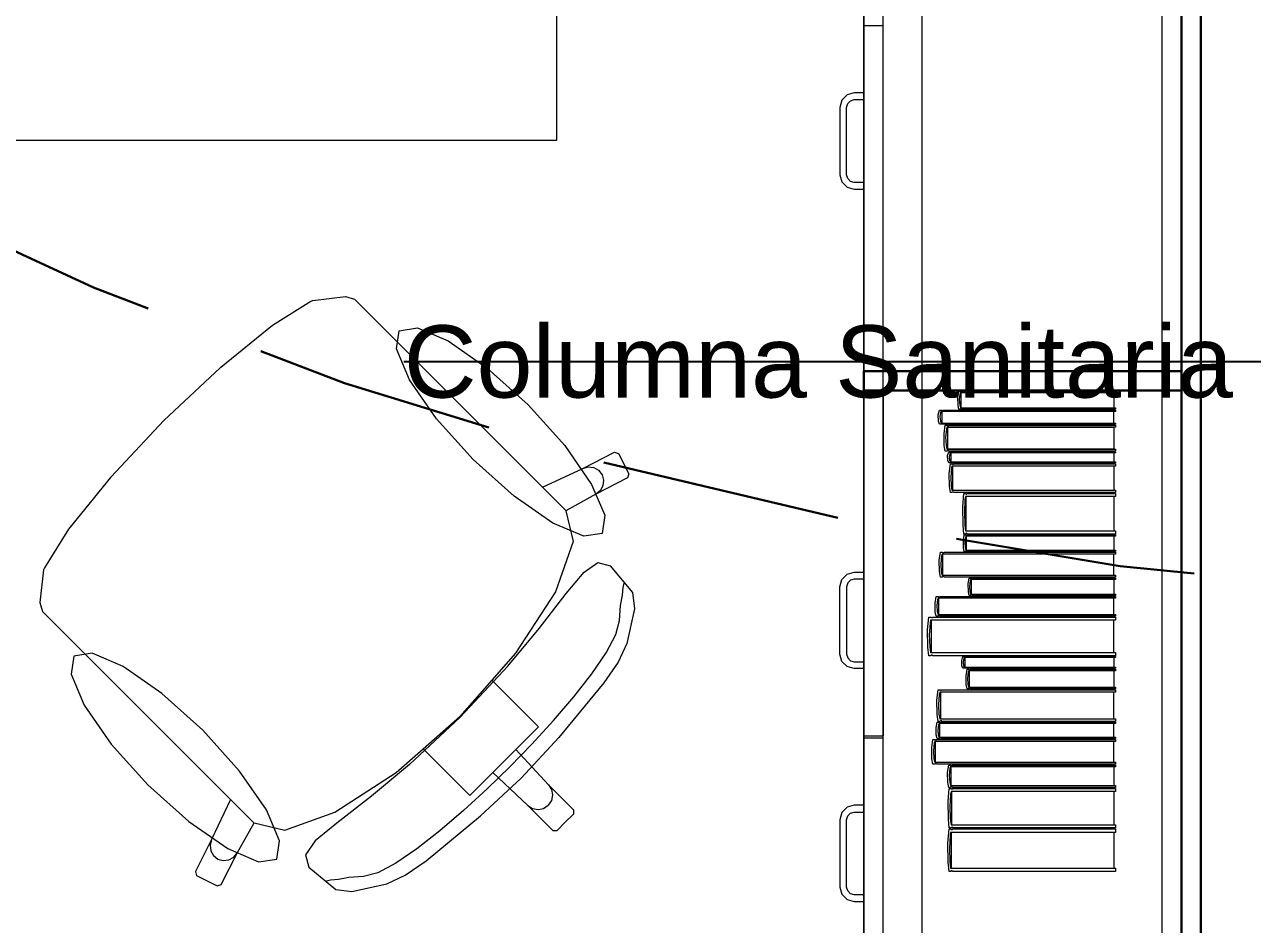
# Model space of a CAD drawing. Header units: inches. Extents: x -19 to 5698, y -728 to 92.
# Drawn here: x 227.423 to 228.699, y 38.411 to 39.345 of the extents above; entities that cross this region are included whole.
import ezdxf

# ---------------------------------------------------------------- set-up
doc = ezdxf.new("R2010")
doc.units = ezdxf.units.IN
doc.header["$MEASUREMENT"] = 0
doc.set_wipeout_variables(frame=1)
doc.linetypes.add('HIDDEN', pattern=[0.375, 0.25, -0.125])
doc.linetypes.add('Wipeout_Contour', pattern=[1, 0, -1])
doc.layers.get('0').update_dxf_attribs({"color": 61})
doc.layers.add('00 conduct tomacorr', color=120, linetype='HIDDEN', lineweight=30)
doc.layers.add('Interior - Mobiliario', color=7, linetype='Continuous')
doc.layers.add('Notas - Etiquetas', color=7, linetype='Continuous')
doc.styles.add('Estilo_Generado_4', font='swisse.ttf')
doc.dimstyles.new('Estilo_Generado__8', dxfattribs={"dimtxt": 0.18, "dimasz": 0.0912, "dimexe": 0.18, "dimexo": 0.0625, "dimgap": 0, "dimtad": 0, "dimtih": 1, "dimtoh": 1, "dimdec": 4, "dimzin": 0, "dimdsep": 46, "dimcen": 0.09, "dimadec": 0, "dimazin": 0, "dimtfac": 1, "dimtdec": 4, "dimtmove": 0, "dimatfit": 3, "dimldrblk": 'ARROWHEAD_5', "dimfxl": 1, "dimtolj": 1, "dimtzin": 0, "dimarcsym": 0})

# ---------------------------------------------------------------- blocks, each defined once
blk = doc.blocks.new('ARROWHEAD_5')
at = {"linetype": 'Continuous', "lineweight": 0}
blk.add_hatch(color=0, dxfattribs=at).paths.add_polyline_path([(-1, 0.2679), (0, 0), (-1, -0.2679)])
at = {"color": 0, "linetype": 'Continuous', "lineweight": 0}
blk.add_line((0, 0), (-1, 0), dxfattribs=at)

msp = doc.modelspace()

# ---------------------------------------------------------------- linework, layer by layer
at = {"layer": 'Interior - Mobiliario', "color": 175, "linetype": 'Continuous', "lineweight": 13}
for p, q in [((228.315, 38.2455), (228.315, 39.7055)), ((228.625, 39.7055), (228.625, 38.2455)), ((228.295, 39.3445), (228.315, 39.3445)), ((228.272, 39.267), (228.27, 39.2595)), ((228.2775, 39.2725), (228.272, 39.267)), ((228.285, 39.2745), (228.2775, 39.2725)), ((228.2781, 39.2635), (228.281, 39.2664)), ((228.281, 39.2664), (228.285, 39.2675)), ((228.295, 39.2745), (228.285, 39.2745)), ((228.285, 39.2675), (228.295, 39.2675)), ((228.295, 39.2675), (228.295, 39.2745)), ((228.27, 39.2595), (228.27, 39.1895)), ((228.277, 39.2595), (228.2781, 39.2635)), ((228.277, 39.1895), (228.277, 39.2595)), ((228.27, 39.1895), (228.272, 39.182)), ((228.2781, 39.1855), (228.277, 39.1895)), ((228.272, 39.182), (228.2775, 39.1765)), ((228.2775, 39.1765), (228.285, 39.1745)), ((228.281, 39.1826), (228.2781, 39.1855)), ((228.285, 39.1815), (228.281, 39.1826)), ((228.295, 39.1815), (228.285, 39.1815)), ((228.295, 39.1745), (228.295, 39.1815)), ((228.285, 39.1745), (228.295, 39.1745)), ((227.7224, 39.059), (227.7563, 39.063)), ((227.7563, 39.063), (227.7656, 39.0601)), ((227.6803, 39.0332), (227.7203, 39.0581)), ((227.7203, 39.0581), (227.7224, 39.059)), ((227.7656, 39.0601), (227.7876, 39.0382)), ((227.7876, 39.0382), (227.8131, 39.0127)), ((227.6266, 38.9896), (227.6803, 39.0332)), ((227.8131, 39.0127), (227.961, 38.8648)), ((227.5674, 38.9341), (227.6258, 38.9889)), ((227.6258, 38.9889), (227.6266, 38.9896)), ((228.3928, 38.9499), (228.3926, 38.9583)), ((228.3937, 38.9459), (228.3928, 38.9499)), ((228.3954, 38.9459), (228.3937, 38.9459)), ((228.3941, 38.9559), (228.3946, 38.9501)), ((228.3946, 38.9501), (228.3953, 38.9473)), ((228.3953, 38.9473), (228.5564, 38.9473)), ((228.3955, 38.9459), (228.3954, 38.9459)), ((228.3957, 38.946), (228.3955, 38.9459)), ((228.396, 38.9461), (228.3957, 38.946)), ((228.3962, 38.9462), (228.396, 38.9461)), ((228.3964, 38.9462), (228.3962, 38.9462)), ((228.3967, 38.9461), (228.3964, 38.9462)), ((228.3969, 38.9461), (228.3967, 38.9461)), ((228.3971, 38.946), (228.3969, 38.9461)), ((228.3972, 38.9459), (228.3971, 38.946)), ((228.5564, 38.9459), (228.3972, 38.9459)), ((228.5564, 38.9473), (228.5564, 38.9459)), ((227.5674, 38.9341), (227.5126, 38.8758)), ((228.3722, 38.94), (228.3734, 38.9449)), ((228.3724, 38.9335), (228.3722, 38.94)), ((228.3734, 38.9303), (228.3724, 38.9335)), ((228.3734, 38.9449), (228.3754, 38.9449)), ((228.3747, 38.9426), (228.374, 38.9381)), ((228.374, 38.9381), (228.3744, 38.9337)), ((228.3744, 38.9337), (228.3753, 38.9315)), ((228.3753, 38.9437), (228.3747, 38.9426)), ((228.5564, 38.9437), (228.3753, 38.9437)), ((228.3754, 38.9449), (228.3756, 38.9448)), ((228.3756, 38.9448), (228.3758, 38.9447)), ((228.3758, 38.9447), (228.3761, 38.9446)), ((228.3761, 38.9446), (228.3763, 38.9446)), ((228.3762, 38.9315), (228.3762, 38.9437)), ((228.3763, 38.9446), (228.3766, 38.9446)), ((228.3766, 38.9446), (228.3769, 38.9446)), ((228.3769, 38.9446), (228.3771, 38.9447)), ((228.3771, 38.9447), (228.3773, 38.9448)), ((228.3773, 38.9448), (228.3774, 38.9449)), ((228.3774, 38.9449), (228.5564, 38.9449)), ((228.5545, 38.9437), (228.5545, 38.9315)), ((228.5564, 38.9449), (228.5564, 38.9437)), ((228.3754, 38.9303), (228.3734, 38.9303)), ((228.3753, 38.9315), (228.5564, 38.9315)), ((228.3755, 38.9304), (228.3754, 38.9303)), ((228.3758, 38.9305), (228.3755, 38.9304)), ((228.376, 38.9305), (228.3758, 38.9305)), ((228.3763, 38.9306), (228.376, 38.9305)), ((228.3765, 38.9306), (228.3763, 38.9306)), ((228.3768, 38.9305), (228.3765, 38.9306)), ((228.3771, 38.9305), (228.3768, 38.9305)), ((228.3773, 38.9304), (228.3771, 38.9305)), ((228.3774, 38.9303), (228.3773, 38.9304)), ((228.5564, 38.9303), (228.3774, 38.9303)), ((228.3783, 38.9204), (228.3794, 38.9293)), ((228.3785, 38.9083), (228.3783, 38.9204)), ((228.3794, 38.9293), (228.3814, 38.9293)), ((228.3807, 38.9251), (228.3799, 38.9169)), ((228.3812, 38.9272), (228.3807, 38.9251)), ((228.5564, 38.9272), (228.3812, 38.9272)), ((228.3814, 38.9293), (228.3815, 38.9292)), ((228.3815, 38.9292), (228.3817, 38.929)), ((228.3817, 38.929), (228.382, 38.9289)), ((228.382, 38.9289), (228.3822, 38.9289)), ((228.3821, 38.9046), (228.3821, 38.9272)), ((228.3821, 38.9272), (228.5546, 38.9272)), ((228.3822, 38.9289), (228.3825, 38.9289)), ((228.3825, 38.9289), (228.3828, 38.929)), ((228.3828, 38.929), (228.383, 38.9291)), ((228.383, 38.9291), (228.3832, 38.9292)), ((228.3832, 38.9292), (228.3833, 38.9293)), ((228.3833, 38.9293), (228.5564, 38.9293)), ((228.5546, 38.9272), (228.5546, 38.9046)), ((228.5564, 38.9315), (228.5564, 38.9303)), ((228.5564, 38.9293), (228.5564, 38.9272)), ((228.3794, 38.9024), (228.3785, 38.9083)), ((228.3799, 38.9169), (228.3804, 38.9086)), ((228.3804, 38.9086), (228.3812, 38.9046)), ((228.0027, 38.8844), (228.0358, 38.9014)), ((228.0358, 38.9014), (228.0399, 38.9001)), ((228.0399, 38.9001), (228.0507, 38.8787)), ((228.3814, 38.9024), (228.3794, 38.9024)), ((228.3812, 38.9046), (228.5564, 38.9046)), ((228.3815, 38.9025), (228.3814, 38.9024)), ((228.3817, 38.9027), (228.3815, 38.9025)), ((228.3819, 38.9028), (228.3817, 38.9027)), ((228.3822, 38.9028), (228.3819, 38.9028)), ((228.3819, 38.8977), (228.3831, 38.9014)), ((228.3821, 38.8927), (228.3819, 38.8977)), ((228.5546, 38.9046), (228.3821, 38.9046)), ((228.3824, 38.9029), (228.3822, 38.9028)), ((228.3827, 38.9028), (228.3824, 38.9029)), ((228.3829, 38.9027), (228.3827, 38.9028)), ((228.3832, 38.9025), (228.3829, 38.9027)), ((228.3831, 38.9014), (228.385, 38.9014)), ((228.3833, 38.9024), (228.3832, 38.9025)), ((228.5564, 38.9024), (228.3833, 38.9024)), ((228.3843, 38.8997), (228.3836, 38.8963)), ((228.3836, 38.8963), (228.384, 38.8928)), ((228.3848, 38.9005), (228.3843, 38.8997)), ((228.5564, 38.9005), (228.3848, 38.9005)), ((228.385, 38.9014), (228.3851, 38.9013)), ((228.3851, 38.9013), (228.3853, 38.9013)), ((228.3853, 38.9013), (228.3856, 38.9012)), ((228.3856, 38.9012), (228.3858, 38.9012)), ((228.3857, 38.8912), (228.3857, 38.9005)), ((228.3858, 38.9012), (228.3861, 38.9012)), ((228.3861, 38.9012), (228.3863, 38.9012)), ((228.3863, 38.9012), (228.3866, 38.9013)), ((228.3866, 38.9013), (228.3868, 38.9014)), ((228.3868, 38.9014), (228.3869, 38.9014)), ((228.3869, 38.9014), (228.5564, 38.9014)), ((228.5546, 38.9005), (228.5546, 38.8912)), ((228.5564, 38.9046), (228.5564, 38.9024)), ((228.5564, 38.9014), (228.5564, 38.9005)), ((227.961, 38.8648), (228.0027, 38.8844)), ((228.0027, 38.8844), (228.0084, 38.886)), ((228.0084, 38.886), (228.0142, 38.8853)), ((228.0142, 38.8853), (228.0193, 38.8825)), ((228.0193, 38.8825), (228.0229, 38.8779)), ((228.3831, 38.8903), (228.3821, 38.8927)), ((228.385, 38.8903), (228.3831, 38.8903)), ((228.3836, 38.8793), (228.3848, 38.8893)), ((228.384, 38.8928), (228.3848, 38.8912)), ((228.3848, 38.8912), (228.5564, 38.8912)), ((228.3848, 38.8893), (228.3866, 38.8893)), ((228.3851, 38.8903), (228.385, 38.8903)), ((228.3853, 38.8904), (228.3851, 38.8903)), ((228.3855, 38.8904), (228.3853, 38.8904)), ((228.386, 38.8846), (228.3853, 38.8755)), ((228.3858, 38.8905), (228.3855, 38.8904)), ((228.386, 38.8905), (228.3858, 38.8905)), ((228.3863, 38.8905), (228.386, 38.8905)), ((228.3865, 38.8869), (228.386, 38.8846)), ((228.3865, 38.8904), (228.3863, 38.8905)), ((228.3867, 38.8903), (228.3865, 38.8904)), ((228.5564, 38.8869), (228.3865, 38.8869)), ((228.3866, 38.8893), (228.3868, 38.8891)), ((228.3869, 38.8903), (228.3867, 38.8903)), ((228.3868, 38.8891), (228.387, 38.889)), ((228.5564, 38.8903), (228.3869, 38.8903)), ((228.387, 38.889), (228.3872, 38.8888)), ((228.3872, 38.8888), (228.3875, 38.8888)), ((228.3873, 38.8618), (228.3873, 38.8869)), ((228.3875, 38.8888), (228.3877, 38.8888)), ((228.3877, 38.8888), (228.388, 38.8889)), ((228.388, 38.8889), (228.3882, 38.889)), ((228.3882, 38.889), (228.3884, 38.8892)), ((228.3884, 38.8892), (228.3885, 38.8893)), ((228.3885, 38.8893), (228.5564, 38.8893)), ((228.5546, 38.8869), (228.5546, 38.8618)), ((228.5564, 38.8912), (228.5564, 38.8903)), ((228.5564, 38.8893), (228.5564, 38.8869)), ((227.5119, 38.8749), (227.4683, 38.8213)), ((227.5126, 38.8758), (227.5119, 38.8749)), ((228.0493, 38.8746), (228.0162, 38.8577)), ((228.0229, 38.8779), (228.0245, 38.8723)), ((228.0245, 38.8723), (228.0238, 38.8664)), ((228.0507, 38.8787), (228.0493, 38.8746)), ((228.3838, 38.866), (228.3836, 38.8793)), ((228.3853, 38.8755), (228.3857, 38.8663)), ((227.9852, 38.8406), (227.961, 38.8648)), ((228.0162, 38.8577), (227.9852, 38.8404)), ((228.0209, 38.8613), (228.0162, 38.8577)), ((228.0238, 38.8664), (228.0209, 38.8613)), ((228.3848, 38.8595), (228.3838, 38.866)), ((228.3866, 38.8595), (228.3848, 38.8595)), ((228.3857, 38.8663), (228.3865, 38.8618)), ((228.3865, 38.8618), (228.5564, 38.8618)), ((228.3867, 38.8596), (228.3866, 38.8595)), ((228.3869, 38.8598), (228.3867, 38.8596)), ((228.3872, 38.8599), (228.3869, 38.8598)), ((228.3874, 38.8599), (228.3872, 38.8599)), ((228.3877, 38.86), (228.3874, 38.8599)), ((228.3879, 38.8599), (228.3877, 38.86)), ((228.3882, 38.8598), (228.3879, 38.8599)), ((228.3884, 38.8596), (228.3882, 38.8598)), ((228.3885, 38.8595), (228.3884, 38.8596)), ((228.5564, 38.8595), (228.3885, 38.8595)), ((228.3979, 38.8444), (228.3989, 38.8585)), ((228.3989, 38.8585), (228.4006, 38.8585)), ((228.4006, 38.8585), (228.4008, 38.8582)), ((228.4008, 38.8582), (228.401, 38.858)), ((228.401, 38.858), (228.4012, 38.8578)), ((228.4012, 38.8578), (228.4014, 38.8577)), ((228.4014, 38.8577), (228.4016, 38.8578)), ((228.4016, 38.8578), (228.4019, 38.8579)), ((228.4019, 38.8579), (228.4021, 38.858)), ((228.4021, 38.858), (228.4023, 38.8583)), ((228.4023, 38.8583), (228.4024, 38.8585)), ((228.4024, 38.8585), (228.5564, 38.8585)), ((228.5564, 38.8618), (228.5564, 38.8595)), ((228.5564, 38.8585), (228.5564, 38.8551)), ((228.3981, 38.8255), (228.3979, 38.8444)), ((228.4, 38.8519), (228.3994, 38.8389)), ((228.4005, 38.8551), (228.4, 38.8519)), ((228.5564, 38.8551), (228.4005, 38.8551)), ((228.4013, 38.8196), (228.4013, 38.8551)), ((228.5548, 38.8551), (228.5548, 38.8196)), ((227.9852, 38.8406), (227.9852, 38.8404)), ((227.9852, 38.8404), (227.9927, 38.8084)), ((228.3994, 38.8389), (228.3998, 38.826)), ((227.4683, 38.8213), (227.4434, 38.7812)), ((228.3989, 38.8163), (228.3981, 38.8255)), ((228.3998, 38.826), (228.4005, 38.8196)), ((228.4005, 38.8196), (228.5564, 38.8196)), ((228.5564, 38.8196), (228.5564, 38.8163)), ((227.9927, 38.8084), (227.9743, 38.7564)), ((228.3983, 38.8096), (228.3993, 38.8153)), ((228.3984, 38.802), (228.3983, 38.8096)), ((228.4006, 38.8163), (228.3989, 38.8163)), ((228.3993, 38.8153), (228.401, 38.8153)), ((228.4004, 38.8126), (228.3998, 38.8074)), ((228.3998, 38.8074), (228.4002, 38.8022)), ((228.4009, 38.8139), (228.4004, 38.8126)), ((228.4007, 38.8164), (228.4006, 38.8163)), ((228.4009, 38.8167), (228.4007, 38.8164)), ((228.4011, 38.8169), (228.4009, 38.8167)), ((228.5564, 38.8139), (228.4009, 38.8139)), ((228.401, 38.8153), (228.4011, 38.8152)), ((228.4014, 38.817), (228.4011, 38.8169)), ((228.4011, 38.8152), (228.4013, 38.8151)), ((228.4013, 38.8151), (228.4016, 38.815)), ((228.4016, 38.817), (228.4014, 38.817)), ((228.4018, 38.8169), (228.4016, 38.817)), ((228.4016, 38.815), (228.4018, 38.815)), ((228.4017, 38.7996), (228.4017, 38.8139)), ((228.402, 38.8167), (228.4018, 38.8169)), ((228.4018, 38.815), (228.402, 38.815)), ((228.4022, 38.8165), (228.402, 38.8167)), ((228.402, 38.815), (228.4023, 38.815)), ((228.4024, 38.8163), (228.4022, 38.8165)), ((228.4023, 38.815), (228.4025, 38.8151)), ((228.5564, 38.8163), (228.4024, 38.8163)), ((228.4025, 38.8151), (228.4027, 38.8152)), ((228.4027, 38.8152), (228.4028, 38.8153)), ((228.4028, 38.8153), (228.5564, 38.8153)), ((228.5548, 38.8139), (228.5548, 38.7996)), ((228.5564, 38.8153), (228.5564, 38.8139)), ((228.3732, 38.7887), (228.3744, 38.7973)), ((228.3744, 38.7973), (228.3764, 38.7973)), ((228.3757, 38.7933), (228.3749, 38.7854)), ((228.3762, 38.7952), (228.3757, 38.7933)), ((228.5564, 38.7952), (228.3762, 38.7952)), ((228.3764, 38.7973), (228.3765, 38.7971)), ((228.3765, 38.7971), (228.3767, 38.797)), ((228.3767, 38.797), (228.377, 38.7969)), ((228.377, 38.7969), (228.3773, 38.7969)), ((228.3771, 38.7737), (228.3771, 38.7952)), ((228.3773, 38.7969), (228.3775, 38.7969)), ((228.3775, 38.7969), (228.3778, 38.7969)), ((228.3778, 38.7969), (228.378, 38.797)), ((228.378, 38.797), (228.3783, 38.7972)), ((228.3783, 38.7972), (228.3784, 38.7973)), ((228.3784, 38.7973), (228.5564, 38.7973)), ((228.3993, 38.7983), (228.3984, 38.802)), ((228.401, 38.7983), (228.3993, 38.7983)), ((228.4002, 38.8022), (228.4009, 38.7996)), ((228.4009, 38.7996), (228.5564, 38.7996)), ((228.4011, 38.7983), (228.401, 38.7983)), ((228.4013, 38.7984), (228.4011, 38.7983)), ((228.4015, 38.7985), (228.4013, 38.7984)), ((228.4017, 38.7986), (228.4015, 38.7985)), ((228.402, 38.7986), (228.4017, 38.7986)), ((228.4022, 38.7985), (228.402, 38.7986)), ((228.4024, 38.7985), (228.4022, 38.7985)), ((228.4026, 38.7984), (228.4024, 38.7985)), ((228.4028, 38.7983), (228.4026, 38.7984)), ((228.5564, 38.7983), (228.4028, 38.7983)), ((228.5545, 38.7952), (228.5545, 38.7737)), ((228.5564, 38.7996), (228.5564, 38.7983)), ((228.5564, 38.7973), (228.5564, 38.7952)), ((227.4434, 38.7812), (227.4425, 38.7791)), ((228.0041, 38.7767), (228.0184, 38.7867)), ((228.0184, 38.7867), (228.0313, 38.7833)), ((228.0313, 38.7833), (228.0545, 38.7554)), ((228.3734, 38.7773), (228.3732, 38.7887)), ((228.3749, 38.7854), (228.3754, 38.7775)), ((227.4425, 38.7791), (227.4385, 38.7452)), ((227.9855, 38.7544), (228.0041, 38.7767)), ((228.27, 38.7615), (228.272, 38.769)), ((228.272, 38.769), (228.2775, 38.7745)), ((228.2775, 38.7745), (228.285, 38.7765)), ((228.281, 38.7684), (228.2781, 38.7655)), ((228.285, 38.7695), (228.281, 38.7684)), ((228.285, 38.7765), (228.295, 38.7765)), ((228.295, 38.7695), (228.285, 38.7695)), ((228.295, 38.7765), (228.295, 38.7695)), ((228.3744, 38.7716), (228.3734, 38.7773)), ((228.3764, 38.7716), (228.3744, 38.7716)), ((228.3754, 38.7775), (228.3762, 38.7737)), ((228.3762, 38.7737), (228.5564, 38.7737)), ((228.3765, 38.7717), (228.3764, 38.7716)), ((228.3767, 38.7719), (228.3765, 38.7717)), ((228.3769, 38.772), (228.3767, 38.7719)), ((228.3772, 38.772), (228.3769, 38.772)), ((228.3775, 38.7721), (228.3772, 38.772)), ((228.3777, 38.772), (228.3775, 38.7721)), ((228.378, 38.7719), (228.3777, 38.772)), ((228.3782, 38.7718), (228.378, 38.7719)), ((228.3784, 38.7716), (228.3782, 38.7718)), ((228.5564, 38.7716), (228.3784, 38.7716)), ((228.4034, 38.7646), (228.4044, 38.7706)), ((228.4044, 38.7706), (228.4061, 38.7706)), ((228.4055, 38.7678), (228.4048, 38.7622)), ((228.4059, 38.7692), (228.4055, 38.7678)), ((228.5564, 38.7692), (228.4059, 38.7692)), ((228.4061, 38.7706), (228.4062, 38.7705)), ((228.4062, 38.7705), (228.4064, 38.7704)), ((228.4064, 38.7704), (228.4066, 38.7704)), ((228.4066, 38.7704), (228.4068, 38.7703)), ((228.4067, 38.7539), (228.4067, 38.7692)), ((228.4068, 38.7703), (228.407, 38.7703)), ((228.407, 38.7703), (228.4073, 38.7704)), ((228.4073, 38.7704), (228.4075, 38.7704)), ((228.4075, 38.7704), (228.4077, 38.7706)), ((228.4077, 38.7706), (228.4077, 38.7706)), ((228.4077, 38.7706), (228.5564, 38.7706)), ((228.5548, 38.7692), (228.5548, 38.7539)), ((228.5564, 38.7737), (228.5564, 38.7716)), ((228.5564, 38.7706), (228.5564, 38.7692)), ((227.9743, 38.7564), (227.933, 38.6926)), ((227.9576, 38.7182), (227.9855, 38.7544)), ((228.0441, 38.7527), (228.0449, 38.7607)), ((228.0449, 38.7607), (228.0457, 38.7652)), ((228.0545, 38.7554), (228.0564, 38.7387)), ((228.27, 38.6915), (228.27, 38.7615)), ((228.2781, 38.7655), (228.277, 38.7615)), ((228.277, 38.7615), (228.277, 38.6915)), ((228.4036, 38.7564), (228.4034, 38.7646)), ((228.4044, 38.7524), (228.4036, 38.7564)), ((228.4048, 38.7622), (228.4052, 38.7566)), ((228.4052, 38.7566), (228.4059, 38.7539)), ((228.4059, 38.7539), (228.5564, 38.7539)), ((228.5564, 38.7539), (228.5564, 38.7524)), ((227.4385, 38.7452), (227.4414, 38.7359)), ((228.0409, 38.7265), (228.0421, 38.7419)), ((228.0421, 38.7419), (228.0441, 38.7527)), ((228.3689, 38.7446), (228.3701, 38.7514)), ((228.3691, 38.7355), (228.3689, 38.7446)), ((228.3701, 38.7514), (228.3721, 38.7514)), ((228.3714, 38.7482), (228.3707, 38.742)), ((228.3707, 38.742), (228.3711, 38.7357)), ((228.372, 38.7498), (228.3714, 38.7482)), ((228.5564, 38.7498), (228.372, 38.7498)), ((228.3721, 38.7514), (228.3723, 38.7513)), ((228.3723, 38.7513), (228.3725, 38.7512)), ((228.3725, 38.7512), (228.3728, 38.7511)), ((228.3728, 38.7511), (228.3731, 38.7511)), ((228.3729, 38.7326), (228.3729, 38.7498)), ((228.3731, 38.7511), (228.3733, 38.7511)), ((228.3733, 38.7511), (228.3736, 38.7511)), ((228.3736, 38.7511), (228.3739, 38.7512)), ((228.3739, 38.7512), (228.3741, 38.7514)), ((228.3741, 38.7514), (228.3742, 38.7514)), ((228.3742, 38.7514), (228.5564, 38.7514)), ((228.4061, 38.7524), (228.4044, 38.7524)), ((228.4063, 38.7526), (228.4061, 38.7525)), ((228.4061, 38.7525), (228.4061, 38.7524)), ((228.4065, 38.7527), (228.4063, 38.7526)), ((228.4068, 38.7527), (228.4065, 38.7527)), ((228.407, 38.7527), (228.4068, 38.7527)), ((228.4072, 38.7527), (228.407, 38.7527)), ((228.4074, 38.7526), (228.4072, 38.7527)), ((228.4076, 38.7525), (228.4074, 38.7526)), ((228.4077, 38.7524), (228.4076, 38.7525)), ((228.5564, 38.7524), (228.4077, 38.7524)), ((228.5545, 38.7498), (228.5545, 38.7326)), ((228.5564, 38.7514), (228.5564, 38.7498)), ((227.4414, 38.7359), (227.4633, 38.7139)), ((228.0564, 38.7387), (228.0486, 38.7025)), ((228.361, 38.7166), (228.3624, 38.73)), ((228.3624, 38.73), (228.3645, 38.73)), ((228.3645, 38.73), (228.3646, 38.7298)), ((228.3646, 38.7298), (228.3649, 38.7295)), ((228.3649, 38.7295), (228.3651, 38.7294)), ((228.3651, 38.7294), (228.3654, 38.7293)), ((228.3654, 38.7293), (228.3657, 38.7293)), ((228.3657, 38.7293), (228.366, 38.7294)), ((228.366, 38.7294), (228.3663, 38.7296)), ((228.3663, 38.7296), (228.3665, 38.7298)), ((228.3665, 38.7298), (228.3666, 38.73)), ((228.3666, 38.73), (228.5564, 38.73)), ((228.3701, 38.731), (228.3691, 38.7355)), ((228.3721, 38.731), (228.3701, 38.731)), ((228.3711, 38.7357), (228.372, 38.7326)), ((228.372, 38.7326), (228.5564, 38.7326)), ((228.3722, 38.7311), (228.3721, 38.731)), ((228.3725, 38.7312), (228.3722, 38.7311)), ((228.3727, 38.7313), (228.3725, 38.7312)), ((228.373, 38.7313), (228.3727, 38.7313)), ((228.3733, 38.7313), (228.373, 38.7313)), ((228.3736, 38.7313), (228.3733, 38.7313)), ((228.3738, 38.7312), (228.3736, 38.7313)), ((228.3741, 38.7311), (228.3738, 38.7312)), ((228.3742, 38.731), (228.3741, 38.7311)), ((228.5564, 38.731), (228.3742, 38.731)), ((228.5564, 38.7326), (228.5564, 38.731)), ((228.5564, 38.73), (228.5564, 38.7268)), ((227.9248, 38.6789), (227.9576, 38.7182)), ((228.037, 38.7118), (228.0409, 38.7265)), ((228.3613, 38.6987), (228.361, 38.7166)), ((228.3637, 38.7237), (228.3629, 38.7115)), ((228.3643, 38.7268), (228.3637, 38.7237)), ((228.5564, 38.7268), (228.3643, 38.7268)), ((228.3653, 38.6931), (228.3653, 38.7268)), ((228.5544, 38.7268), (228.5544, 38.6931)), ((227.4633, 38.7139), (227.4889, 38.6884)), ((228.027, 38.6929), (228.037, 38.7118)), ((228.3629, 38.7115), (228.3634, 38.6991)), ((227.933, 38.6926), (227.9082, 38.6645)), ((228.0122, 38.6711), (228.027, 38.6929)), ((228.0486, 38.7025), (228.0397, 38.6833)), ((228.272, 38.684), (228.27, 38.6915)), ((228.277, 38.6915), (228.2781, 38.6875)), ((228.3624, 38.6899), (228.3613, 38.6987)), ((228.3634, 38.6991), (228.3643, 38.6931)), ((228.3643, 38.6931), (228.5564, 38.6931)), ((228.3646, 38.6901), (228.3645, 38.6899)), ((228.3648, 38.6903), (228.3646, 38.6901)), ((228.3651, 38.6905), (228.3648, 38.6903)), ((228.3654, 38.6906), (228.3651, 38.6905)), ((228.3656, 38.6906), (228.3654, 38.6906)), ((228.3659, 38.6905), (228.3656, 38.6906)), ((228.3662, 38.6904), (228.3659, 38.6905)), ((228.3664, 38.6901), (228.3662, 38.6904)), ((228.3666, 38.6899), (228.3664, 38.6901)), ((228.5564, 38.6931), (228.5564, 38.6899)), ((227.4889, 38.6884), (227.6367, 38.5406)), ((227.8754, 38.6262), (227.9248, 38.6789)), ((228.0397, 38.6833), (228.0248, 38.6616)), ((228.2775, 38.6785), (228.272, 38.684)), ((228.285, 38.6765), (228.2775, 38.6785)), ((228.2781, 38.6875), (228.281, 38.6846)), ((228.281, 38.6846), (228.285, 38.6835)), ((228.285, 38.6835), (228.295, 38.6835)), ((228.295, 38.6835), (228.295, 38.6765)), ((228.3645, 38.6899), (228.3624, 38.6899)), ((228.5564, 38.6899), (228.3666, 38.6899)), ((228.3967, 38.6849), (228.3977, 38.6889)), ((228.3969, 38.6795), (228.3967, 38.6849)), ((228.3977, 38.6769), (228.3969, 38.6795)), ((228.3977, 38.6889), (228.3995, 38.6889)), ((228.3988, 38.6871), (228.3982, 38.6834)), ((228.3982, 38.6834), (228.3986, 38.6797)), ((228.3986, 38.6797), (228.3993, 38.6779)), ((228.3993, 38.688), (228.3988, 38.6871)), ((228.5564, 38.688), (228.3993, 38.688)), ((228.3993, 38.6779), (228.5564, 38.6779)), ((228.3995, 38.6889), (228.3996, 38.6889)), ((228.3996, 38.6889), (228.3998, 38.6888)), ((228.3998, 38.6888), (228.4, 38.6888)), ((228.4, 38.6888), (228.4002, 38.6887)), ((228.4001, 38.6779), (228.4001, 38.688)), ((228.4002, 38.6887), (228.4005, 38.6887)), ((228.4005, 38.6887), (228.4007, 38.6888)), ((228.4007, 38.6888), (228.4009, 38.6888)), ((228.4009, 38.6888), (228.4011, 38.6889)), ((228.4011, 38.6889), (228.4012, 38.6889)), ((228.4012, 38.6889), (228.5564, 38.6889)), ((228.5548, 38.688), (228.5548, 38.6779)), ((228.5564, 38.6889), (228.5564, 38.688)), ((228.5564, 38.6779), (228.5564, 38.6769)), ((227.9936, 38.6473), (228.0122, 38.6711)), ((228.295, 38.6765), (228.285, 38.6765)), ((228.3995, 38.6769), (228.3977, 38.6769)), ((228.3997, 38.677), (228.3995, 38.6769)), ((228.3995, 38.6769), (228.3995, 38.6769)), ((228.4, 38.6771), (228.3997, 38.677)), ((228.4002, 38.6771), (228.4, 38.6771)), ((228.4004, 38.6771), (228.4002, 38.6771)), ((228.4007, 38.6771), (228.4004, 38.6771)), ((228.4009, 38.677), (228.4007, 38.6771)), ((228.4011, 38.677), (228.4009, 38.677)), ((228.4012, 38.6769), (228.4011, 38.677)), ((228.5564, 38.6769), (228.4012, 38.6769)), ((228.4012, 38.6691), (228.4022, 38.6759)), ((228.4014, 38.66), (228.4012, 38.6691)), ((228.4022, 38.6759), (228.4039, 38.6759)), ((228.4033, 38.6727), (228.4027, 38.6665)), ((228.4027, 38.6665), (228.4031, 38.6602)), ((228.4038, 38.6743), (228.4033, 38.6727)), ((228.5564, 38.6743), (228.4038, 38.6743)), ((228.4039, 38.6759), (228.404, 38.6758)), ((228.404, 38.6758), (228.4042, 38.6757)), ((228.4042, 38.6757), (228.4045, 38.6756)), ((228.4045, 38.6756), (228.4047, 38.6756)), ((228.4046, 38.6571), (228.4046, 38.6743)), ((228.4047, 38.6756), (228.4049, 38.6756)), ((228.4049, 38.6756), (228.4051, 38.6756)), ((228.4051, 38.6756), (228.4053, 38.6757)), ((228.4053, 38.6757), (228.4055, 38.6758)), ((228.4055, 38.6758), (228.4056, 38.6759)), ((228.4056, 38.6759), (228.5564, 38.6759)), ((228.5548, 38.6743), (228.5548, 38.6571)), ((228.5564, 38.6759), (228.5564, 38.6743)), ((227.9082, 38.6645), (227.8749, 38.6266)), ((227.9082, 38.6645), (227.9356, 38.6371)), ((228.0248, 38.6616), (227.9779, 38.6049)), ((228.3708, 38.6436), (228.372, 38.6545)), ((228.372, 38.6545), (228.374, 38.6545)), ((228.3739, 38.6519), (228.3733, 38.6494)), ((228.5564, 38.6519), (228.3739, 38.6519)), ((228.374, 38.6545), (228.3742, 38.6543)), ((228.3742, 38.6543), (228.3744, 38.6541)), ((228.3744, 38.6541), (228.3747, 38.654)), ((228.3747, 38.654), (228.3749, 38.654)), ((228.3748, 38.6243), (228.3748, 38.6519)), ((228.3749, 38.654), (228.3752, 38.654)), ((228.3752, 38.654), (228.3755, 38.654)), ((228.3755, 38.654), (228.3757, 38.6542)), ((228.3757, 38.6542), (228.376, 38.6544)), ((228.376, 38.6544), (228.3761, 38.6545)), ((228.3761, 38.6545), (228.5564, 38.6545)), ((228.4022, 38.6555), (228.4014, 38.66)), ((228.4039, 38.6555), (228.4022, 38.6555)), ((228.4031, 38.6602), (228.4038, 38.6571)), ((228.4038, 38.6571), (228.5564, 38.6571)), ((228.404, 38.6556), (228.4039, 38.6555)), ((228.4042, 38.6557), (228.404, 38.6556)), ((228.4044, 38.6558), (228.4042, 38.6557)), ((228.4046, 38.6558), (228.4044, 38.6558)), ((228.4049, 38.6559), (228.4046, 38.6558)), ((228.4051, 38.6558), (228.4049, 38.6559)), ((228.4053, 38.6557), (228.4051, 38.6558)), ((228.4055, 38.6556), (228.4053, 38.6557)), ((228.4056, 38.6555), (228.4055, 38.6556)), ((228.5564, 38.6555), (228.4056, 38.6555)), ((228.5545, 38.6519), (228.5545, 38.6243)), ((228.5564, 38.6571), (228.5564, 38.6555)), ((228.5564, 38.6545), (228.5564, 38.6519)), ((227.9725, 38.6225), (227.9936, 38.6473)), ((228.371, 38.6289), (228.3708, 38.6436)), ((228.3733, 38.6494), (228.3725, 38.6393)), ((228.3725, 38.6393), (228.373, 38.6293)), ((227.8371, 38.5933), (227.8749, 38.6266)), ((227.9356, 38.6371), (227.9567, 38.6159)), ((228.372, 38.6217), (228.371, 38.6289)), ((228.373, 38.6293), (228.3739, 38.6243)), ((227.8754, 38.6262), (227.8226, 38.5767)), ((227.9567, 38.6159), (227.9331, 38.5923)), ((227.9499, 38.5979), (227.9725, 38.6225)), ((228.37, 38.6151), (228.3712, 38.6207)), ((228.3702, 38.6076), (228.37, 38.6151)), ((228.3712, 38.6207), (228.3732, 38.6207)), ((228.3725, 38.6181), (228.3717, 38.613)), ((228.374, 38.6217), (228.372, 38.6217)), ((228.3731, 38.6194), (228.3725, 38.6181)), ((228.5564, 38.6194), (228.3731, 38.6194)), ((228.3732, 38.6207), (228.3734, 38.6206)), ((228.3734, 38.6206), (228.3736, 38.6205)), ((228.3736, 38.6205), (228.3739, 38.6205)), ((228.3739, 38.6243), (228.5564, 38.6243)), ((228.3739, 38.6205), (228.3741, 38.6204)), ((228.3741, 38.6218), (228.374, 38.6217)), ((228.374, 38.6053), (228.374, 38.6194)), ((228.3744, 38.622), (228.3741, 38.6218)), ((228.3741, 38.6204), (228.3744, 38.6204)), ((228.3746, 38.6222), (228.3744, 38.622)), ((228.3744, 38.6204), (228.3747, 38.6205)), ((228.3749, 38.6223), (228.3746, 38.6222)), ((228.3747, 38.6205), (228.3749, 38.6205)), ((228.3752, 38.6223), (228.3749, 38.6223)), ((228.3749, 38.6205), (228.3752, 38.6206)), ((228.3754, 38.6222), (228.3752, 38.6223)), ((228.3752, 38.6206), (228.3753, 38.6207)), ((228.3753, 38.6207), (228.5564, 38.6207)), ((228.3757, 38.6221), (228.3754, 38.6222)), ((228.3759, 38.6219), (228.3757, 38.6221)), ((228.3761, 38.6217), (228.3759, 38.6219)), ((228.5564, 38.6217), (228.3761, 38.6217)), ((228.5545, 38.6194), (228.5545, 38.6053)), ((228.5564, 38.6243), (228.5564, 38.6217)), ((228.5564, 38.6207), (228.5564, 38.6194)), ((227.9779, 38.6049), (227.9388, 38.5627)), ((228.295, 38.6065), (228.315, 38.6065)), ((228.295, 38.2455), (228.295, 38.6045)), ((228.295, 38.6045), (228.315, 38.6045)), ((228.315, 38.2455), (228.315, 38.6045)), ((228.3654, 38.5944), (228.3667, 38.6029)), ((228.3667, 38.6029), (228.3687, 38.6029)), ((228.3686, 38.6009), (228.368, 38.5989)), ((228.5564, 38.6009), (228.3686, 38.6009)), ((228.3687, 38.6029), (228.3689, 38.6028)), ((228.3689, 38.6028), (228.3691, 38.6027)), ((228.3691, 38.6027), (228.3694, 38.6026)), ((228.3694, 38.6026), (228.3697, 38.6025)), ((228.3695, 38.5793), (228.3695, 38.6009)), ((228.3697, 38.6025), (228.3699, 38.6025)), ((228.3699, 38.6025), (228.3702, 38.6026)), ((228.3712, 38.6039), (228.3702, 38.6076)), ((228.3702, 38.6026), (228.3705, 38.6027)), ((228.3705, 38.6027), (228.3707, 38.6028)), ((228.3707, 38.6028), (228.3708, 38.6029)), ((228.3708, 38.6029), (228.5564, 38.6029)), ((228.3732, 38.6039), (228.3712, 38.6039)), ((228.3717, 38.613), (228.3722, 38.6078)), ((228.3722, 38.6078), (228.3731, 38.6053)), ((228.3731, 38.6053), (228.5564, 38.6053)), ((228.3733, 38.604), (228.3732, 38.6039)), ((228.3736, 38.6041), (228.3733, 38.604)), ((228.3738, 38.6042), (228.3736, 38.6041)), ((228.3741, 38.6042), (228.3738, 38.6042)), ((228.3743, 38.6042), (228.3741, 38.6042)), ((228.3746, 38.6042), (228.3743, 38.6042)), ((228.3749, 38.6041), (228.3746, 38.6042)), ((228.3751, 38.604), (228.3749, 38.6041)), ((228.3753, 38.6039), (228.3751, 38.604)), ((228.5564, 38.6039), (228.3753, 38.6039)), ((228.5545, 38.6009), (228.5545, 38.5793)), ((228.5564, 38.6053), (228.5564, 38.6039)), ((228.5564, 38.6029), (228.5564, 38.6009)), ((227.8089, 38.5685), (227.8371, 38.5933)), ((227.8371, 38.5933), (227.8644, 38.5659)), ((227.9331, 38.5923), (227.9212, 38.5804)), ((227.9271, 38.5744), (227.9499, 38.5979)), ((227.9331, 38.5923), (227.9671, 38.5558)), ((228.3656, 38.5829), (228.3654, 38.5944)), ((228.368, 38.5989), (228.3672, 38.591)), ((228.3672, 38.591), (228.3677, 38.5831)), ((227.8226, 38.5767), (227.7833, 38.544)), ((227.9092, 38.5684), (227.9212, 38.5804)), ((228.3667, 38.5772), (228.3656, 38.5829)), ((228.3687, 38.5772), (228.3667, 38.5772)), ((228.3677, 38.5831), (228.3686, 38.5793)), ((228.3686, 38.5793), (228.5564, 38.5793)), ((228.3688, 38.5773), (228.3687, 38.5772)), ((228.3691, 38.5775), (228.3688, 38.5773)), ((228.3693, 38.5776), (228.3691, 38.5775)), ((228.3696, 38.5776), (228.3693, 38.5776)), ((228.3699, 38.5776), (228.3696, 38.5776)), ((228.3702, 38.5776), (228.3699, 38.5776)), ((228.3704, 38.5775), (228.3702, 38.5776)), ((228.3707, 38.5773), (228.3704, 38.5775)), ((228.3708, 38.5772), (228.3707, 38.5773)), ((228.5564, 38.5772), (228.3708, 38.5772)), ((228.382, 38.5685), (228.3832, 38.5762)), ((228.3832, 38.5762), (228.385, 38.5762)), ((228.385, 38.5762), (228.3852, 38.5761)), ((228.3852, 38.5761), (228.3854, 38.576)), ((228.3854, 38.576), (228.3856, 38.5759)), ((228.3856, 38.5759), (228.3859, 38.5758)), ((228.3859, 38.5758), (228.3862, 38.5758)), ((228.3862, 38.5758), (228.3864, 38.5759)), ((228.3864, 38.5759), (228.3866, 38.576)), ((228.3866, 38.576), (228.3869, 38.5761)), ((228.3869, 38.5761), (228.387, 38.5762)), ((228.387, 38.5762), (228.5564, 38.5762)), ((228.5564, 38.5793), (228.5564, 38.5772)), ((228.5564, 38.5762), (228.5564, 38.5744)), ((227.7451, 38.5272), (227.8089, 38.5685)), ((227.8644, 38.5659), (227.8856, 38.5448)), ((227.8856, 38.5448), (227.9092, 38.5684)), ((227.8966, 38.5236), (227.9388, 38.5627)), ((227.9271, 38.5744), (227.9036, 38.5516)), ((227.9092, 38.5684), (227.9457, 38.5344)), ((228.3822, 38.5582), (228.382, 38.5685)), ((228.3844, 38.5726), (228.3836, 38.5655)), ((228.3836, 38.5655), (228.3841, 38.5584)), ((228.3849, 38.5744), (228.3844, 38.5726)), ((228.5564, 38.5744), (228.3849, 38.5744)), ((228.3858, 38.555), (228.3858, 38.5744)), ((228.5546, 38.5744), (228.5546, 38.555)), ((227.9036, 38.5516), (227.879, 38.5291)), ((227.9671, 38.5558), (227.9703, 38.5509)), ((227.9671, 38.5558), (227.9932, 38.5297)), ((227.9703, 38.5509), (227.9714, 38.5452)), ((228.3832, 38.5531), (228.3822, 38.5582)), ((228.3826, 38.5384), (228.3837, 38.5521)), ((228.385, 38.5531), (228.3832, 38.5531)), ((228.3837, 38.5521), (228.3856, 38.5521)), ((228.3841, 38.5584), (228.3849, 38.555)), ((228.3849, 38.555), (228.5564, 38.555)), ((228.3851, 38.5532), (228.385, 38.5531)), ((228.3854, 38.5533), (228.3851, 38.5532)), ((228.3856, 38.5534), (228.3854, 38.5533)), ((228.3858, 38.5535), (228.3856, 38.5534)), ((228.3856, 38.5521), (228.3858, 38.5519)), ((228.3861, 38.5535), (228.3858, 38.5535)), ((228.3858, 38.5519), (228.386, 38.5517)), ((228.386, 38.5517), (228.3862, 38.5515)), ((228.3863, 38.5535), (228.3861, 38.5535)), ((228.3862, 38.5515), (228.3865, 38.5514)), ((228.3866, 38.5534), (228.3863, 38.5535)), ((228.3865, 38.5514), (228.3867, 38.5514)), ((228.3868, 38.5532), (228.3866, 38.5534)), ((228.3867, 38.5514), (228.387, 38.5515)), ((228.387, 38.5531), (228.3868, 38.5532)), ((228.5564, 38.5531), (228.387, 38.5531)), ((228.387, 38.5515), (228.3872, 38.5517)), ((228.3872, 38.5517), (228.3874, 38.552)), ((228.3874, 38.552), (228.3875, 38.5521)), ((228.3875, 38.5521), (228.5564, 38.5521)), ((228.5564, 38.555), (228.5564, 38.5531)), ((228.5564, 38.5521), (228.5564, 38.5488)), ((227.6367, 38.5406), (227.6171, 38.4988)), ((227.6609, 38.5163), (227.6367, 38.5406)), ((227.7833, 38.544), (227.7471, 38.516)), ((227.9703, 38.5394), (227.967, 38.5345)), ((227.9714, 38.5452), (227.9703, 38.5394)), ((228.3828, 38.52), (228.3826, 38.5384)), ((228.385, 38.5457), (228.3842, 38.5331)), ((228.3855, 38.5488), (228.385, 38.5457)), ((228.5564, 38.5488), (228.3855, 38.5488)), ((228.3863, 38.5142), (228.3863, 38.5488)), ((228.5546, 38.5488), (228.5546, 38.5142)), ((227.6931, 38.5088), (227.7451, 38.5272)), ((227.879, 38.5291), (227.8542, 38.5079)), ((227.9457, 38.5344), (227.9506, 38.5312)), ((227.9457, 38.5344), (227.9718, 38.5083)), ((227.9506, 38.5312), (227.9563, 38.5301)), ((227.9563, 38.5301), (227.9621, 38.5313)), ((227.9621, 38.5313), (227.967, 38.5345)), ((227.9932, 38.5254), (227.9846, 38.5169)), ((227.9932, 38.5297), (227.9932, 38.5254)), ((228.272, 38.527), (228.27, 38.5195)), ((228.2775, 38.5325), (228.272, 38.527)), ((228.285, 38.5345), (228.2775, 38.5325)), ((228.2781, 38.5235), (228.281, 38.5264)), ((228.281, 38.5264), (228.285, 38.5275)), ((228.295, 38.5345), (228.285, 38.5345)), ((228.285, 38.5275), (228.295, 38.5275)), ((228.295, 38.5275), (228.295, 38.5345)), ((228.3842, 38.5331), (228.3847, 38.5204)), ((227.6439, 38.4853), (227.6612, 38.5163)), ((227.6609, 38.5163), (227.6612, 38.5163)), ((227.6612, 38.5163), (227.6931, 38.5088)), ((227.7471, 38.516), (227.7248, 38.4974)), ((227.8399, 38.4768), (227.8966, 38.5236)), ((227.9761, 38.5084), (227.9846, 38.5169)), ((228.27, 38.5195), (228.27, 38.4495)), ((228.277, 38.5195), (228.2781, 38.5235)), ((228.277, 38.4495), (228.277, 38.5195)), ((228.3837, 38.511), (228.3828, 38.52)), ((228.3847, 38.5204), (228.3855, 38.5142)), ((228.3855, 38.5142), (228.5564, 38.5142)), ((228.3862, 38.5115), (228.3859, 38.5114)), ((228.3864, 38.5116), (228.3862, 38.5115)), ((228.3867, 38.5116), (228.3864, 38.5116)), ((228.3869, 38.5116), (228.3867, 38.5116)), ((228.3872, 38.5114), (228.3869, 38.5116)), ((228.5564, 38.5142), (228.5564, 38.511)), ((227.6171, 38.4988), (227.6002, 38.4657)), ((227.6171, 38.4988), (227.6155, 38.4931)), ((227.8542, 38.5079), (227.8304, 38.4893)), ((227.9718, 38.5083), (227.9761, 38.5084)), ((228.3822, 38.4952), (228.3834, 38.51)), ((228.3834, 38.51), (228.3853, 38.51)), ((228.3856, 38.511), (228.3837, 38.511)), ((228.3846, 38.5031), (228.3839, 38.4895)), ((228.3851, 38.5064), (228.3846, 38.5031)), ((228.5564, 38.5064), (228.3851, 38.5064)), ((228.3853, 38.51), (228.3854, 38.5097)), ((228.3854, 38.5097), (228.3856, 38.5095)), ((228.3857, 38.5111), (228.3856, 38.511)), ((228.3856, 38.5095), (228.3859, 38.5093)), ((228.3859, 38.5114), (228.3857, 38.5111)), ((228.3859, 38.5093), (228.3861, 38.5092)), ((228.386, 38.4693), (228.386, 38.5064)), ((228.3861, 38.5092), (228.3864, 38.5092)), ((228.3864, 38.5092), (228.3866, 38.5093)), ((228.3866, 38.5093), (228.3869, 38.5095)), ((228.3869, 38.5095), (228.3871, 38.5098)), ((228.3871, 38.5098), (228.3872, 38.51)), ((228.3874, 38.5112), (228.3872, 38.5114)), ((228.3872, 38.51), (228.5564, 38.51)), ((228.3875, 38.511), (228.3874, 38.5112)), ((228.5564, 38.511), (228.3875, 38.511)), ((228.5546, 38.5064), (228.5546, 38.4693)), ((228.5564, 38.51), (228.5564, 38.5064)), ((227.6155, 38.4931), (227.6162, 38.4873)), ((227.6162, 38.4873), (227.619, 38.4822)), ((227.7248, 38.4974), (227.7148, 38.4831)), ((227.8304, 38.4893), (227.8086, 38.4745)), ((228.3824, 38.4755), (228.3822, 38.4952)), ((228.3839, 38.4895), (228.3843, 38.4759)), ((227.619, 38.4822), (227.6236, 38.4786)), ((227.6236, 38.4786), (227.6292, 38.4771)), ((227.6269, 38.4522), (227.6439, 38.4853)), ((227.6292, 38.4771), (227.6351, 38.4778)), ((227.6351, 38.4778), (227.6402, 38.4807)), ((227.6402, 38.4807), (227.6439, 38.4853)), ((227.7148, 38.4831), (227.7182, 38.4702)), ((227.8086, 38.4745), (227.7898, 38.4645)), ((227.8182, 38.4619), (227.8399, 38.4768)), ((228.3834, 38.4658), (228.3824, 38.4755)), ((228.3843, 38.4759), (228.3851, 38.4693)), ((227.6002, 38.4657), (227.6015, 38.4617)), ((227.6015, 38.4617), (227.6228, 38.4508)), ((227.7182, 38.4702), (227.7461, 38.447)), ((227.775, 38.4606), (227.7596, 38.4595)), ((227.7898, 38.4645), (227.775, 38.4606)), ((227.799, 38.4529), (227.8182, 38.4619)), ((228.3853, 38.4658), (228.3834, 38.4658)), ((228.3851, 38.4693), (228.5564, 38.4693)), ((228.3854, 38.4659), (228.3853, 38.4658)), ((228.3856, 38.4662), (228.3854, 38.4659)), ((228.3858, 38.4664), (228.3856, 38.4662)), ((228.3861, 38.4665), (228.3858, 38.4664)), ((228.3863, 38.4665), (228.3861, 38.4665)), ((228.3866, 38.4664), (228.3863, 38.4665)), ((228.3868, 38.4663), (228.3866, 38.4664)), ((228.387, 38.466), (228.3868, 38.4663)), ((228.3872, 38.4658), (228.387, 38.466)), ((228.5564, 38.4658), (228.3872, 38.4658)), ((228.5564, 38.4693), (228.5564, 38.4658)), ((227.6228, 38.4508), (227.6269, 38.4522)), ((227.7408, 38.4566), (227.7363, 38.4558)), ((227.7489, 38.4574), (227.7408, 38.4566)), ((227.7596, 38.4595), (227.7489, 38.4574)), ((227.7629, 38.4451), (227.799, 38.4529)), ((228.27, 38.4495), (228.272, 38.442)), ((228.2781, 38.4455), (228.277, 38.4495)), ((227.7461, 38.447), (227.7629, 38.4451)), ((228.272, 38.442), (228.2775, 38.4365)), ((228.2775, 38.4365), (228.285, 38.4345)), ((228.281, 38.4426), (228.2781, 38.4455)), ((228.285, 38.4415), (228.281, 38.4426)), ((228.295, 38.4415), (228.285, 38.4415)), ((228.295, 38.4345), (228.295, 38.4415)), ((228.285, 38.4345), (228.295, 38.4345))]:
    msp.add_line(p, q, dxfattribs=at)
at = {"layer": 'Interior - Mobiliario', "color": 175, "linetype": 'Continuous', "lineweight": 13, "flags": 128}
for points in [[(226.676, 39.7255), (226.676, 38.2255), (227.276, 38.2255), (227.276, 39.2255), (227.976, 39.2255), (227.976, 39.7255)], [(227.9459, 38.9506), (227.984, 38.9081), (228.012, 38.8677), (228.0256, 38.8357), (228.0228, 38.8168), (228.0039, 38.8139), (227.9718, 38.8275), (227.9314, 38.8555), (227.8889, 38.8937), (227.8508, 38.9361), (227.8228, 38.9765), (227.8092, 39.0086), (227.812, 39.0275), (227.831, 39.0304), (227.863, 39.0168), (227.9034, 38.9887)], [(227.5509, 38.5557), (227.5934, 38.5175), (227.6338, 38.4895), (227.6659, 38.4759), (227.6848, 38.4787), (227.6876, 38.4977), (227.674, 38.5297), (227.646, 38.5701), (227.6079, 38.6126), (227.5654, 38.6507), (227.525, 38.6787), (227.4929, 38.6924), (227.474, 38.6895), (227.4712, 38.6706), (227.4848, 38.6385), (227.5128, 38.5981)]]:
    msp.add_lwpolyline(points, close=True, dxfattribs=at)

# ---------------------------------------------------------------- next in the draw order: wipeouts: each hides what was drawn before it
at = {"color": 254, "linetype": 'Wipeout_Contour', "lineweight": 0, "ltscale": 6608.151712}
msp.add_wipeout([(228.295, 38.9655), (228.625, 38.9655), (228.625, 38.9855), (228.295, 38.9855)], dxfattribs=at).dxf.layer = 'Interior - Mobiliario'

# ---------------------------------------------------------------- next in the draw order: linework, layer by layer
at = {"layer": 'Interior - Mobiliario', "color": 175, "linetype": 'Continuous', "lineweight": 13}
for p, q in [((228.295, 39.7255), (228.295, 38.2255)), ((228.295, 38.2455), (228.295, 39.7055)), ((228.295, 38.2455), (228.295, 39.7055)), ((228.315, 38.2455), (228.315, 39.7055)), ((228.315, 38.2455), (228.315, 39.7055)), ((228.315, 38.2655), (228.315, 39.6855)), ((228.355, 39.6855), (228.355, 38.2655)), ((228.605, 38.2655), (228.605, 39.6855)), ((228.295, 38.9855), (228.295, 39.3445)), ((228.315, 38.9855), (228.315, 39.3445)), ((228.295, 38.9655), (228.295, 38.9855)), ((228.295, 38.9855), (228.625, 38.9855)), ((228.295, 38.9655), (228.295, 38.9855)), ((228.295, 38.9855), (228.315, 38.9855)), ((228.625, 38.9855), (228.625, 38.9655)), ((228.625, 38.9655), (228.295, 38.9655)), ((228.295, 38.9655), (228.295, 38.6065)), ((228.295, 38.9655), (228.315, 38.9655)), ((228.315, 38.9655), (228.315, 38.6065)), ((228.3926, 38.9583), (228.3937, 38.9645)), ((228.3937, 38.9645), (228.3954, 38.9645)), ((228.3948, 38.9616), (228.3941, 38.9559)), ((228.3953, 38.963), (228.3948, 38.9616)), ((228.5564, 38.963), (228.3953, 38.963)), ((228.3954, 38.9645), (228.3956, 38.9644)), ((228.3956, 38.9644), (228.3958, 38.9643)), ((228.3958, 38.9643), (228.396, 38.9642)), ((228.396, 38.9642), (228.3963, 38.9642)), ((228.3961, 38.9473), (228.3961, 38.963)), ((228.3963, 38.9642), (228.3965, 38.9642)), ((228.3965, 38.9642), (228.3967, 38.9642)), ((228.3967, 38.9642), (228.397, 38.9643)), ((228.397, 38.9643), (228.3972, 38.9644)), ((228.3972, 38.9644), (228.3972, 38.9645)), ((228.3972, 38.9645), (228.5564, 38.9645)), ((228.5547, 38.963), (228.5547, 38.9473)), ((228.5564, 38.9645), (228.5564, 38.963))]:
    msp.add_line(p, q, dxfattribs=at)
at = {"layer": 'Interior - Mobiliario', "color": 175, "linetype": 'Continuous', "lineweight": 30}
for p, q in [((228.295, 38.9855), (228.625, 38.9855)), ((228.295, 38.9855), (228.295, 38.9655)), ((228.625, 38.9855), (228.625, 38.9655)), ((228.295, 38.9655), (228.625, 38.9655))]:
    msp.add_line(p, q, dxfattribs=at)

# ---------------------------------------------------------------- next in the draw order: wipeouts: each hides what was drawn before it
at = {"color": 254, "linetype": 'Wipeout_Contour', "lineweight": 0, "ltscale": 6608.852146}
msp.add_wipeout([(228.625, 38.2455), (228.645, 38.2455), (228.645, 39.7055), (228.625, 39.7055)], dxfattribs=at).dxf.layer = 'Interior - Mobiliario'

# ---------------------------------------------------------------- next in the draw order: linework, layer by layer
at = {"layer": '00 conduct tomacorr'}
msp.add_arc((229.1097, 42.9146, 0.0002), 4.1679, 239.442, 300.5576, dxfattribs=at)
at = {"layer": 'Interior - Mobiliario', "color": 175, "linetype": 'Continuous', "lineweight": 13}
for p, q in [((228.645, 38.2255), (228.645, 39.7255)), ((228.625, 38.2455), (228.625, 39.7055)), ((228.625, 39.7055), (228.625, 38.2455)), ((228.625, 39.7055), (228.625, 38.2455)), ((228.625, 39.7055), (228.625, 38.2455)), ((228.645, 39.7055), (228.645, 38.2455)), ((228.645, 39.7055), (228.645, 38.2455)), ((228.645, 39.6855), (228.645, 38.2655)), ((228.295, 38.9855), (228.625, 38.9855)), ((228.625, 38.9855), (228.625, 38.9655)), ((228.625, 38.9655), (228.295, 38.9655))]:
    msp.add_line(p, q, dxfattribs=at)
at = {"layer": 'Interior - Mobiliario', "color": 175, "linetype": 'Continuous', "lineweight": 30}
for p, q in [((228.625, 39.7055), (228.625, 38.2455)), ((228.645, 39.7055), (228.645, 38.2455))]:
    msp.add_line(p, q, dxfattribs=at)

# ---------------------------------------------------------------- next in the draw order: texts
at = {"layer": 'Notas - Etiquetas', "color": 5, "linetype": 'Continuous', "lineweight": 35, "insert": (227.8167, 38.995), "char_height": 0.075, "attachment_point": 4, "style": 'Estilo_Generado_4'}
msp.add_mtext('\\A1;{\\pql;\\fSwis721 Ex BT|b0|i0|c0|p34;Columna Sanitaria}', dxfattribs=at)

# ---------------------------------------------------------------- next in the draw order: leaders
at = {"layer": 'Notas - Etiquetas', "color": 144, "linetype": 'Continuous', "lineweight": 13, "annotation_type": 0, "has_hookline": 1, "hookline_direction": 1, "text_width": 1.0171}
msp.add_leader([(228.995, 39.25), (228.995, 38.995), (227.8167, 38.995)], dimstyle='Estilo_Generado__8', dxfattribs=at)

doc.saveas('drawing.dxf')
